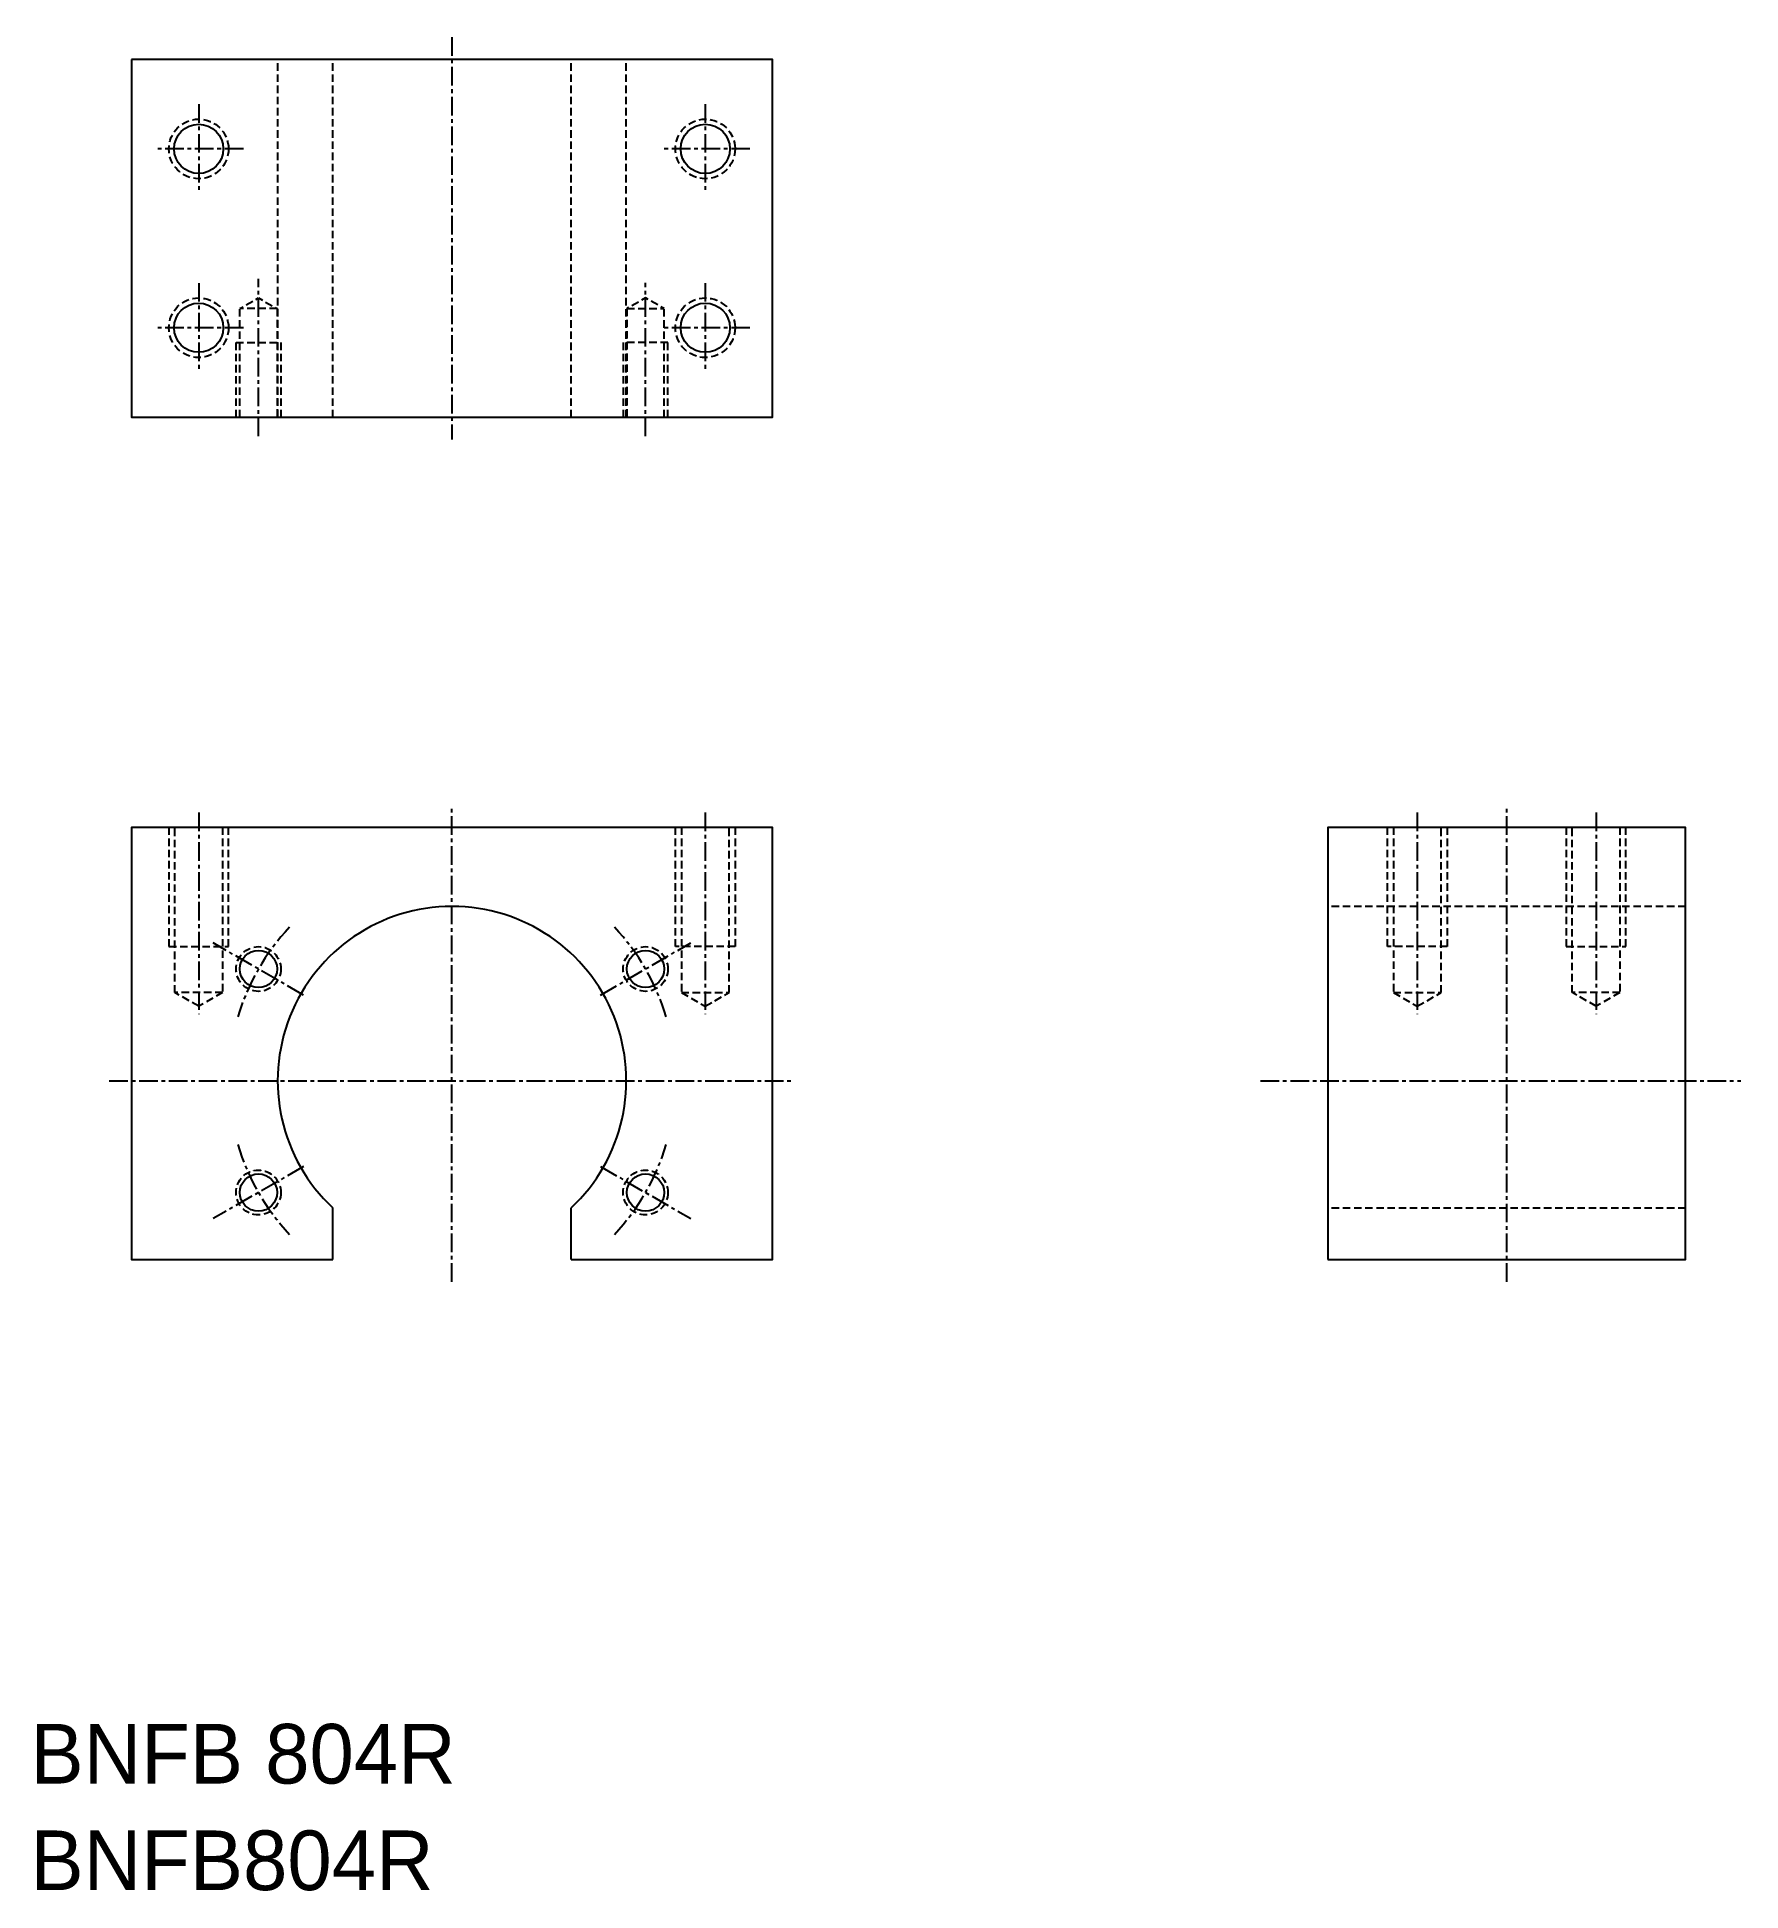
# Model space of a CAD drawing. Extents: x 2 to 117, y 2 to 126.
import ezdxf

# ---------------------------------------------------------------- set-up
doc = ezdxf.new("R2010")
doc.units = 0
doc.linetypes.add('CENTER', pattern=[2, 1.25, -0.25, 0.25, -0.25])
doc.linetypes.add('DASHED', pattern=[0.75, 0.5, -0.25])
doc.layers.get('0').update_dxf_attribs({"linetype": 'CONTINUOUS'})
doc.layers.add('CENTER', color=1, linetype='CENTER')

msp = doc.modelspace()

# ---------------------------------------------------------------- linework, layer by layer
at = {"color": 3, "linetype": 'DASHED'}
for p, q in [((18.48, 100.83), (18.48, 124.83)), ((22.18, 100.83), (22.18, 124.83)), ((38.18, 100.83), (38.18, 124.83)), ((41.88, 100.83), (41.88, 124.83)), ((15.69, 100.83), (15.69, 105.83)), ((15.69, 105.83), (18.69, 105.83)), ((18.69, 105.83), (18.69, 100.83)), ((44.67, 105.83), (41.67, 105.83)), ((41.67, 105.83), (41.67, 100.83)), ((44.67, 100.83), (44.67, 105.83)), ((112.97, 68), (88.97, 68)), ((112.97, 47.76), (88.97, 47.76))]:
    msp.add_line(p, q, dxfattribs=at)
at = {"color": 7, "linetype": 'CONTINUOUS'}
for p, q in [((22.18, 44.3), (22.18, 47.76)), ((38.18, 44.3), (38.18, 47.76))]:
    msp.add_line(p, q, dxfattribs=at)
for points in [[(8.68, 124.83), (8.68, 100.83), (51.68, 100.83), (51.68, 124.83)], [(88.97, 44.3), (112.97, 44.3), (112.97, 73.3), (88.97, 73.3)]]:
    msp.add_lwpolyline(points, close=True, dxfattribs=at)
at = {"color": 3, "linetype": 'DASHED', "flags": 128}
for points in [[(18.44, 108.11), (15.94, 108.11), (17.19, 108.83)], [(41.92, 108.11), (44.42, 108.11), (43.17, 108.83)]]:
    msp.add_lwpolyline(points, close=True, dxfattribs=at)
for points in [[(15.94, 100.83), (15.94, 108.11)], [(18.44, 108.11), (18.44, 100.83)], [(41.92, 108.11), (41.92, 100.83)], [(44.42, 100.83), (44.42, 108.11)]]:
    msp.add_lwpolyline(points, dxfattribs=at)
at = {"color": 7, "linetype": 'CONTINUOUS'}
msp.add_lwpolyline([(38.18, 44.3), (51.68, 44.3), (51.68, 73.3), (8.68, 73.3), (8.68, 44.3), (22.18, 44.3)], dxfattribs=at)
at = {"color": 3, "linetype": 'DASHED'}
for points in [[(11.18, 73.3), (11.18, 65.3), (15.18, 65.3), (15.18, 73.3)], [(14.78, 73.3), (14.78, 62.22), (13.18, 61.3), (11.58, 62.22), (11.58, 73.3)], [(49.18, 73.3), (49.18, 65.3), (45.18, 65.3), (45.18, 73.3)], [(45.58, 73.3), (45.58, 62.22), (47.18, 61.3), (48.78, 62.22), (48.78, 73.3)], [(96.97, 73.3), (96.97, 65.3), (92.97, 65.3), (92.97, 73.3)], [(93.37, 73.3), (93.37, 62.22), (94.97, 61.3), (96.57, 62.22), (96.57, 73.3)], [(104.97, 73.3), (104.97, 65.3), (108.97, 65.3), (108.97, 73.3)], [(108.57, 73.3), (108.57, 62.22), (106.97, 61.3), (105.37, 62.22), (105.37, 73.3)], [(14.78, 62.22), (11.58, 62.22)], [(45.58, 62.22), (48.78, 62.22)], [(93.37, 62.22), (96.57, 62.22)], [(108.57, 62.22), (105.37, 62.22)]]:
    msp.add_lwpolyline(points, dxfattribs=at)
for centre, radius in [((13.18, 118.83), 2), ((47.18, 118.83), 2), ((13.18, 106.83), 2), ((47.18, 106.83), 2), ((17.19, 63.8), 1.5), ((43.17, 63.8), 1.5), ((17.19, 48.8), 1.5), ((43.17, 48.8), 1.5)]:
    msp.add_circle(centre, radius, dxfattribs=at)
at = {"color": 7, "linetype": 'CONTINUOUS'}
for centre, radius in [((13.18, 118.83), 1.65), ((47.18, 118.83), 1.65), ((13.18, 106.83), 1.65), ((47.18, 106.83), 1.65), ((17.19, 63.8), 1.25), ((43.17, 63.8), 1.25), ((17.19, 48.8), 1.25), ((43.17, 48.8), 1.25)]:
    msp.add_circle(centre, radius, dxfattribs=at)
msp.add_arc((30.18, 56.3), 11.7, 313.1382, 226.8618, dxfattribs=at)
at = {"layer": 'CENTER', "color": 1, "linetype": 'CENTER'}
for p, q in [((30.18, 126.33), (30.18, 99.33)), ((13.18, 121.83), (13.18, 115.83)), ((47.18, 121.83), (47.18, 115.83)), ((16.18, 118.83), (10.18, 118.83)), ((50.18, 118.83), (44.18, 118.83)), ((13.18, 109.83), (13.18, 103.83)), ((17.19, 99.56), (17.19, 110.12)), ((43.17, 99.56), (43.17, 109.85)), ((47.18, 109.83), (47.18, 103.83)), ((16.18, 106.83), (10.18, 106.83)), ((50.18, 106.83), (44.18, 106.83)), ((30.18, 42.8), (30.18, 74.8)), ((100.97, 42.8), (100.97, 74.8)), ((13.18, 74.3), (13.18, 60.77)), ((47.18, 74.3), (47.18, 60.77)), ((94.97, 74.3), (94.97, 60.77)), ((106.97, 74.3), (106.97, 60.77)), ((20.22, 62.05), (14.16, 65.55)), ((40.14, 62.05), (46.2, 65.55)), ((7.18, 56.3), (53.18, 56.3)), ((84.45, 56.3), (116.69, 56.3)), ((20.22, 50.55), (14.16, 47.05)), ((40.14, 50.55), (46.2, 47.05))]:
    msp.add_line(p, q, dxfattribs=at)
for start, end in [(136.6005, 163.3995), (16.6005, 43.3995), (196.6005, 223.3995), (316.6005, 343.3995)]:
    msp.add_arc((30.18, 56.3), 15, start, end, dxfattribs=at)

# ---------------------------------------------------------------- texts
at = {"color": 7, "linetype": 'CONTINUOUS'}
for s, p in [('BNFB 804R', (1.89, 9.14)), ('BNFB804R', (1.89, 1.99))]:
    msp.add_text(s, height=4, dxfattribs=at).set_placement(p)

doc.saveas('drawing.dxf')
